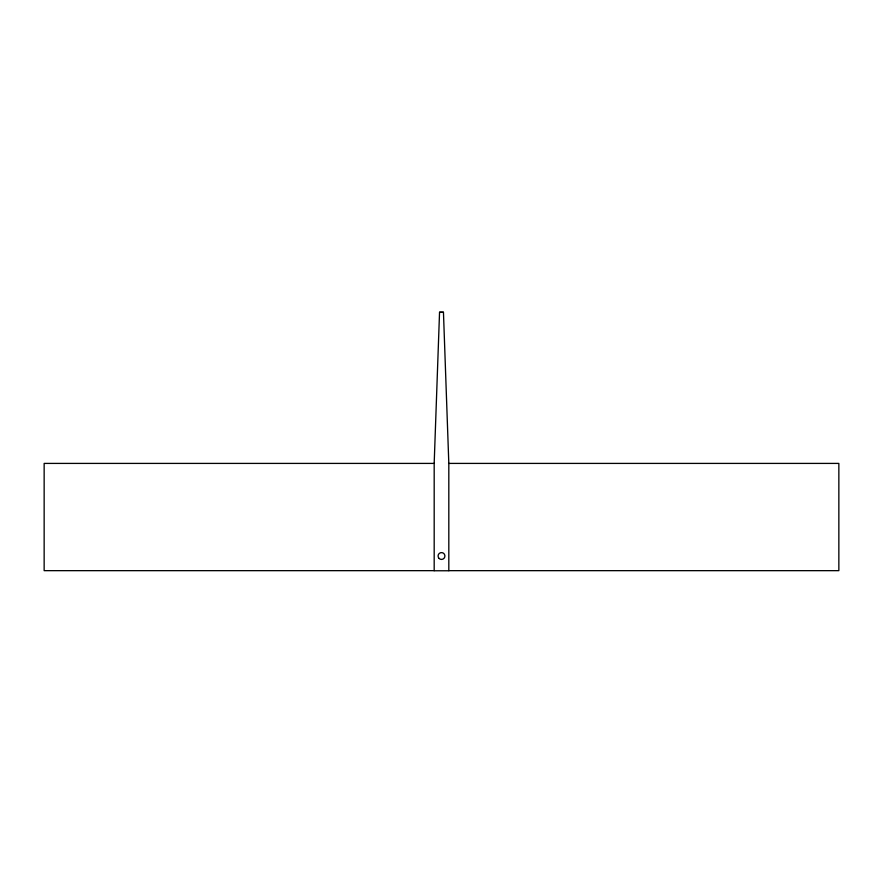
<?xml version="1.0" encoding="UTF-8"?>
<svg xmlns="http://www.w3.org/2000/svg" width="883" height="883" viewBox="0 0 883 883"><rect width="100%" height="100%" fill="white"/><g stroke="black" fill="none" stroke-linecap="round" stroke-linejoin="round"><path stroke-width="1.32" d="M434.182 463.409L439.546 312.24L443.454 312.24L448.818 463.409L448.818 570.76L434.182 570.76L434.182 463.409L44.15 463.409L44.15 570.661L434.182 570.661M439.546 312.262L443.454 312.262M448.818 463.409L838.85 463.409L838.85 570.661L448.818 570.661M439.083 558.431A3.411 3.411 0 0 0 444.8 556.897A3.411 3.411 0 0 0 440.617 552.714A3.411 3.411 0 0 0 439.083 558.431"/></g></svg>
